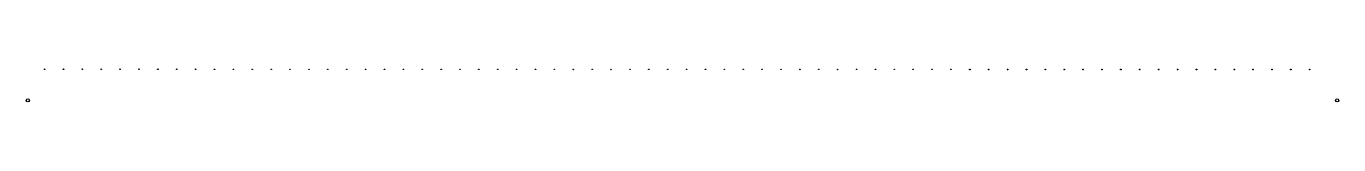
# Model space of a CAD drawing. Extents: x 50 to 173, y 50 to 173.
# Drawn here: x 49.9 to 172.6, y 49.9 to 52.9 of the extents above; entities outside this region: 2.
import ezdxf

# ---------------------------------------------------------------- set-up
doc = ezdxf.new("R2010")
doc.units = 0
doc.layers.get('0').update_dxf_attribs({"color": 255, "linetype": 'continuous'})

msp = doc.modelspace()

# ---------------------------------------------------------------- linework, layer by layer
for centre in [(50, 172.4), (172.4, 172.4), (50, 50), (172.4, 50)]:
    msp.add_circle(centre, 0.15)
at = {"layer": 'PET'}
for centre in [(51.56, 52.9), (53.33, 52.9), (55.09, 52.9), (56.86, 52.9), (58.62, 52.9), (60.39, 52.9), (62.15, 52.9), (63.92, 52.9), (65.68, 52.9), (67.45, 52.89), (69.22, 52.89), (70.98, 52.89), (72.75, 52.89), (74.51, 52.89), (76.28, 52.89), (78.04, 52.89), (79.81, 52.89), (81.57, 52.89), (83.34, 52.89), (85.11, 52.89), (86.87, 52.89), (88.64, 52.89), (90.4, 52.89), (92.16, 52.89), (93.93, 52.89), (95.69, 52.89), (97.46, 52.89), (99.22, 52.89), (100.99, 52.89), (102.76, 52.89), (104.52, 52.89), (106.29, 52.89), (108.05, 52.89), (109.82, 52.89), (111.58, 52.89), (113.35, 52.89), (115.11, 52.89), (116.88, 52.89), (118.64, 52.89), (120.41, 52.89), (122.18, 52.89), (123.94, 52.89), (125.71, 52.89), (127.47, 52.89), (129.24, 52.89), (131, 52.89), (132.76, 52.89), (134.53, 52.89), (136.29, 52.89), (138.06, 52.88), (139.83, 52.88), (141.59, 52.88), (143.36, 52.88), (145.12, 52.88), (146.89, 52.88), (148.65, 52.88), (150.42, 52.88), (152.18, 52.88), (153.95, 52.88), (155.72, 52.88), (157.48, 52.88), (159.25, 52.88), (161.01, 52.88), (162.78, 52.88), (164.54, 52.88), (166.31, 52.88), (168.07, 52.88), (169.83, 52.88)]:
    msp.add_circle(centre, 0.005, dxfattribs=at)
at = {"layer": 'V4'}
for centre in [(51.56, 52.9), (53.33, 52.9), (55.09, 52.9), (56.86, 52.9), (58.62, 52.9), (60.39, 52.9), (62.15, 52.9), (63.92, 52.9), (65.68, 52.9), (67.45, 52.89), (69.22, 52.89), (70.98, 52.89), (72.75, 52.89), (74.51, 52.89), (76.28, 52.89), (78.04, 52.89), (79.81, 52.89), (81.57, 52.89), (83.34, 52.89), (85.11, 52.89), (86.87, 52.89), (88.64, 52.89), (90.4, 52.89), (92.16, 52.89), (93.93, 52.89), (95.69, 52.89), (97.46, 52.89), (99.22, 52.89), (100.99, 52.89), (102.76, 52.89), (104.52, 52.89), (106.29, 52.89), (108.05, 52.89), (109.82, 52.89), (111.58, 52.89), (113.35, 52.89), (115.11, 52.89), (116.88, 52.89), (118.64, 52.89), (120.41, 52.89), (122.18, 52.89), (123.94, 52.89), (125.71, 52.89), (127.47, 52.89), (129.24, 52.89), (131, 52.89), (132.76, 52.89), (134.53, 52.89), (136.29, 52.89), (138.06, 52.88), (139.83, 52.88), (141.59, 52.88), (143.36, 52.88), (145.12, 52.88), (146.89, 52.88), (148.65, 52.88), (150.42, 52.88), (152.18, 52.88), (153.95, 52.88), (155.72, 52.88), (157.48, 52.88), (159.25, 52.88), (161.01, 52.88), (162.78, 52.88), (164.54, 52.88), (166.31, 52.88), (168.07, 52.88), (169.83, 52.88)]:
    msp.add_circle(centre, 0.0267, dxfattribs=at)

doc.saveas('drawing.dxf')
